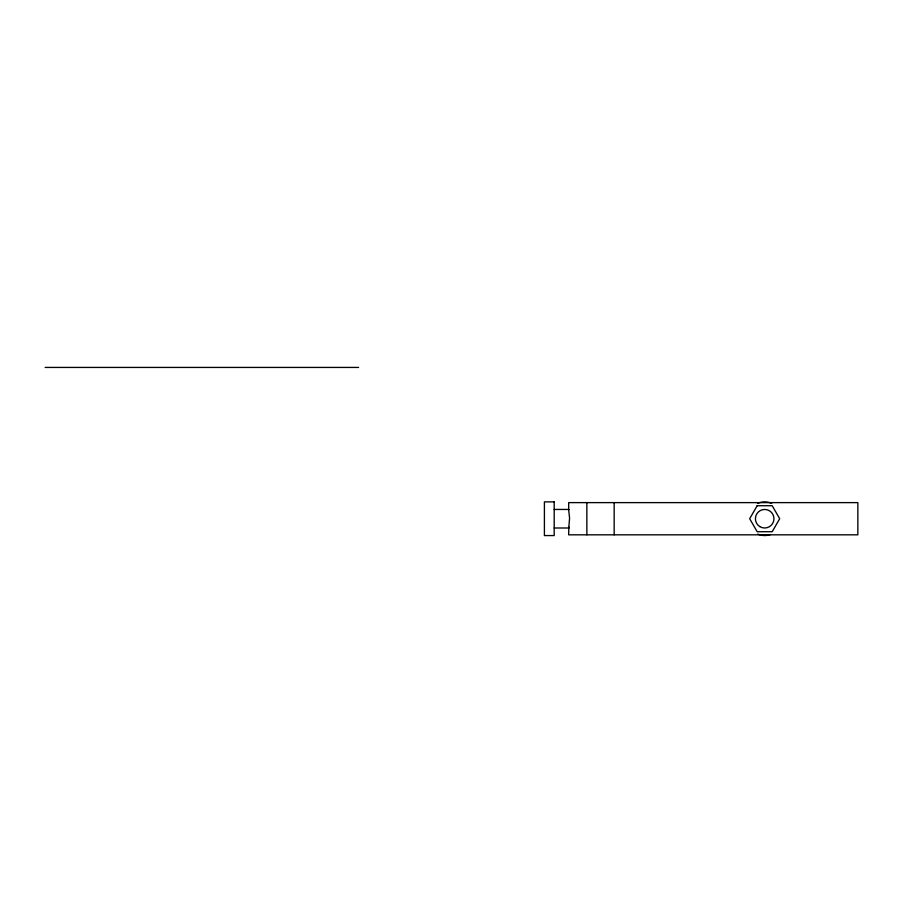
<?xml version="1.0" encoding="UTF-8"?>
<svg xmlns="http://www.w3.org/2000/svg" width="903" height="903" viewBox="0 0 903 903"><rect width="100%" height="100%" fill="white"/><g stroke="black" fill="none" stroke-linecap="round" stroke-linejoin="round"><path stroke-width="1.35" d="M568.845 526.867L569.579 518.187L568.676 509.71M568.687 509.743L568.664 502.621L857.85 502.621L857.85 534.824L568.642 534.824L568.822 526.934M45.15 367.431L358.593 367.431M554.194 509.45L569.183 509.45M554.194 527.995L569.183 527.995M614.164 502.621L614.164 534.824M586.86 502.621L586.86 534.824M770.417 534.565A16.852 16.852 0 0 1 757.73 534.068M757.504 503.479A16.852 16.852 0 0 1 771.636 503.366M757.177 505.714L749.671 518.717L757.177 531.72L772.189 531.72L779.695 518.717L772.189 505.714L757.177 505.714M554.194 501.876L544.407 501.876L544.407 535.569L554.194 535.569L554.194 501.876M759.705 526.551A9.278 9.278 0 0 0 773.95 519.112A9.278 9.278 0 0 0 760.394 510.5A9.278 9.278 0 0 0 759.705 526.551"/></g></svg>
